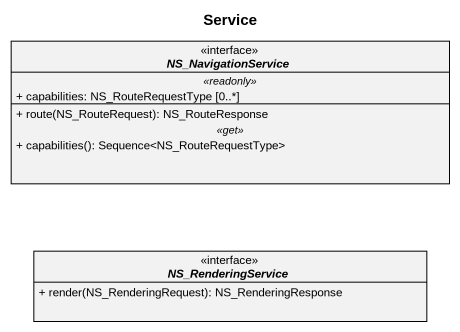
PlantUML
@startuml
title Service
hide circle
hide empty members
skinparam classAttributeIconSize 0
interface NS_NavigationService <<interface>> {
  .. <<readonly>> ..
  + capabilities: NS_RouteRequestType [0..*]
  --
  + route(NS_RouteRequest): NS_RouteResponse
  .. <<get>> ..
  + capabilities(): Sequence<NS_RouteRequestType>
}
interface NS_RenderingService <<interface>> {
  + render(NS_RenderingRequest): NS_RenderingResponse
}
@enduml
